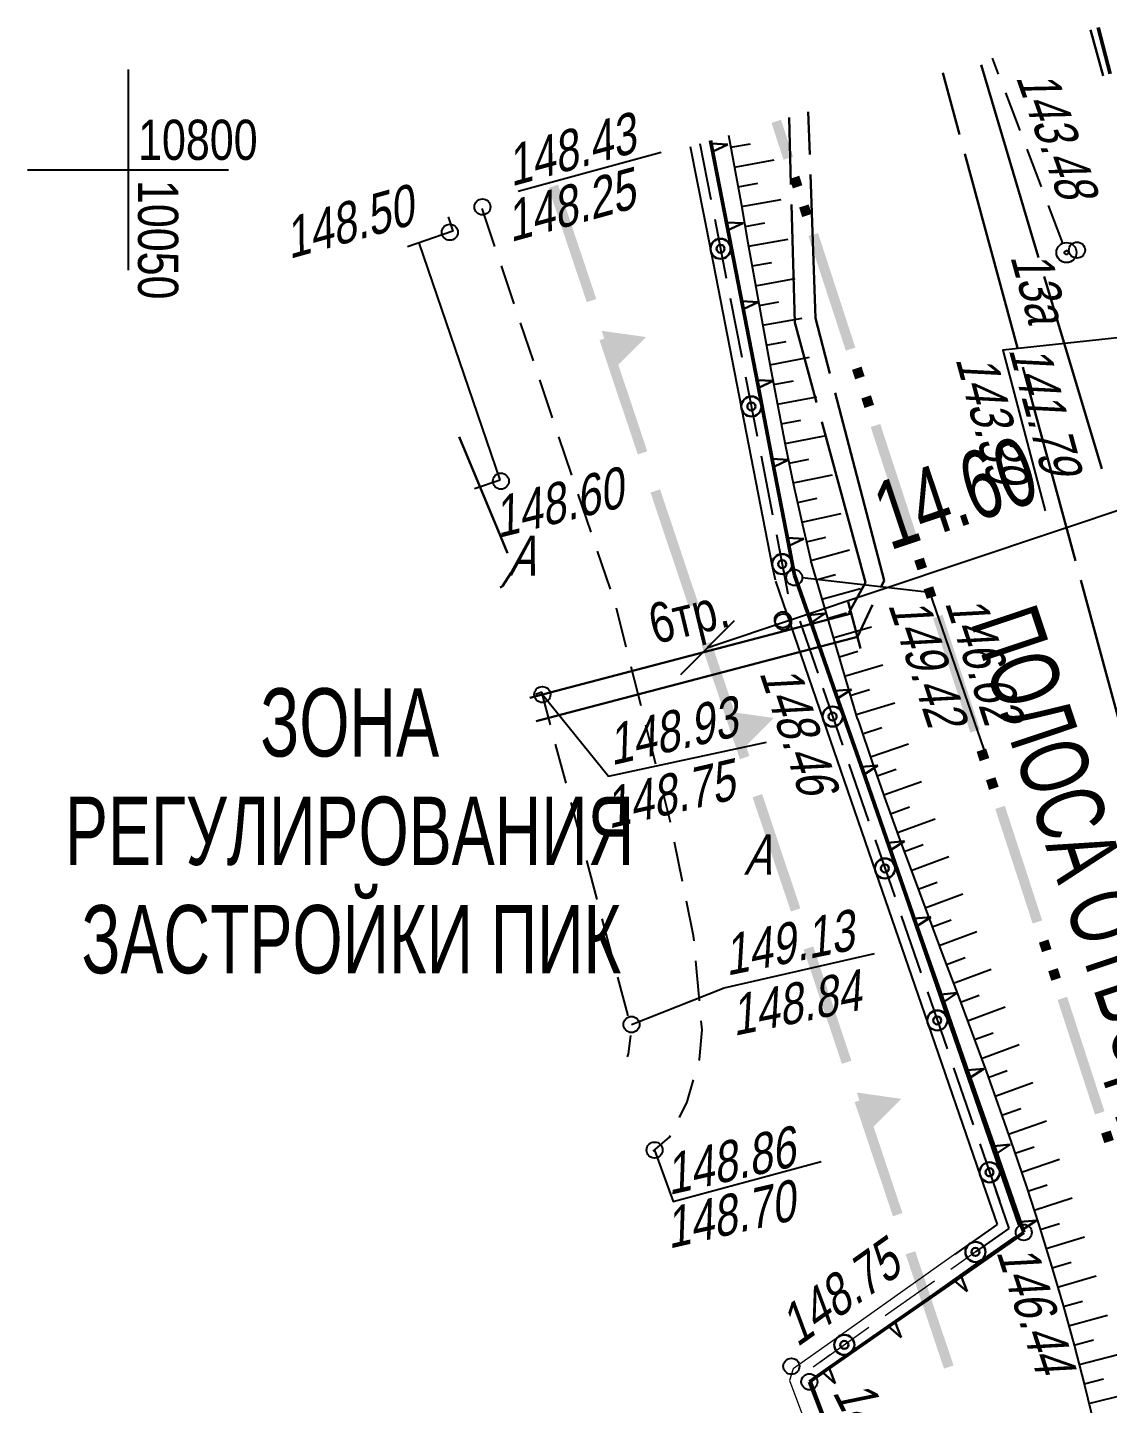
# Model space of a CAD drawing. Extents: x 10048 to 10153, y 10747 to 10813.
# Drawn here: x 10047.5 to 10074.37, y 10769.29 to 10803.55 of the extents above; entities that cross this region are included whole.
import ezdxf
from ezdxf.enums import TextEntityAlignment as Align

# ---------------------------------------------------------------- set-up
doc = ezdxf.new("R2010")
doc.units = 0
for name, color, linetype, lineweight in [('10_КабельСЦБ', 1, 'Continuous', 30), ('38_1', 7, 'Continuous', 53), ('7_Электрокабели', 1, 'Continuous', 30), ('Красные линии', 7, 'Continuous', 25)]:
    doc.layers.add(name, color=color, linetype=linetype, lineweight=lineweight)
for name, color, linetype in [('20_Строения', 7, 'Continuous'), ('22_Столбы', 7, 'Continuous'), ('23_Ограждения', 7, 'Continuous'), ('25_Откосы', 7, 'Continuous'), ('38_Высотные_отметки', 7, 'Continuous'), ('51', 7, 'Continuous'), ('51_Сетка_координат', 7, 'Continuous'), ('52_Топонимика', 7, 'Continuous')]:
    doc.layers.add(name, color=color, linetype=linetype)
doc.styles.add('RUSSIAN_1251', font='RUSSIAN_1251')
doc.styles.get("Standard").update_dxf_attribs({"font": 'russian_1251.shx', "width": 0.8})
doc.styles.add('Style-RUSSIAN_1251', font='RUSSIAN_1251.shx')

msp = doc.modelspace()

# ---------------------------------------------------------------- hatches: boundary and pattern name
at = {"layer": 'Красные линии', "linetype": 'Continuous', "lineweight": 25}
for points in [[(10066.011, 10801.171), (10066.31, 10800.253), (10066.548, 10800.33), (10066.248, 10801.249)], [(10066.465, 10799.778), (10066.542, 10799.54), (10066.78, 10799.617), (10066.703, 10799.855)], [(10061.651, 10796.788), (10060.699, 10799.632), (10060.462, 10799.553), (10061.414, 10796.708)], [(10066.697, 10799.064), (10066.775, 10798.827), (10067.013, 10798.904), (10066.935, 10799.142)], [(10066.93, 10798.351), (10067.86, 10795.499), (10068.097, 10795.577), (10067.168, 10798.429)], [(10062.892, 10795.838), (10061.785, 10795.995), (10061.943, 10795.521)], [(10062.921, 10792.994), (10061.969, 10795.839), (10061.732, 10795.76), (10062.684, 10792.915)], [(10062.102, 10795.047), (10062.892, 10795.838), (10061.943, 10795.521)], [(10068.015, 10795.024), (10068.092, 10794.786), (10068.33, 10794.864), (10068.252, 10795.101)], [(10068.247, 10794.311), (10068.325, 10794.073), (10068.562, 10794.15), (10068.485, 10794.388)], [(10068.48, 10793.598), (10069.409, 10790.745), (10069.647, 10790.823), (10068.717, 10793.675)], [(10064.191, 10789.201), (10063.239, 10792.046), (10063.001, 10791.967), (10063.954, 10789.122)], [(10069.564, 10790.27), (10069.642, 10790.032), (10069.879, 10790.11), (10069.802, 10790.347)], [(10069.797, 10789.557), (10069.874, 10789.319), (10070.112, 10789.397), (10070.034, 10789.634)], [(10070.029, 10788.844), (10070.959, 10785.992), (10071.197, 10786.069), (10070.267, 10788.921)], [(10065.461, 10785.408), (10064.508, 10788.253), (10064.271, 10788.174), (10065.224, 10785.329)], [(10066.066, 10786.356), (10064.959, 10786.512), (10065.118, 10786.038)], [(10065.277, 10785.564), (10066.066, 10786.356), (10065.118, 10786.038)], [(10071.114, 10785.516), (10071.191, 10785.278), (10071.429, 10785.356), (10071.352, 10785.594)], [(10071.346, 10784.803), (10071.424, 10784.565), (10071.662, 10784.643), (10071.584, 10784.881)], [(10066.73, 10781.615), (10065.778, 10784.46), (10065.541, 10784.381), (10066.493, 10781.536)], [(10071.579, 10784.09), (10072.509, 10781.238), (10072.746, 10781.315), (10071.817, 10784.168)], [(10068, 10777.822), (10067.048, 10780.667), (10066.811, 10780.587), (10067.763, 10777.743)], [(10072.664, 10780.762), (10072.741, 10780.525), (10072.979, 10780.602), (10072.901, 10780.84)], [(10072.896, 10780.049), (10072.974, 10779.812), (10073.211, 10779.889), (10073.134, 10780.127)], [(10073.129, 10779.336), (10074.058, 10776.484), (10074.296, 10776.561), (10073.366, 10779.414)], [(10069.27, 10774.029), (10068.318, 10776.874), (10068.08, 10776.794), (10069.033, 10773.949)], [(10069.241, 10776.873), (10068.134, 10777.03), (10068.292, 10776.555)], [(10068.451, 10776.081), (10069.241, 10776.873), (10068.292, 10776.555)], [(10074.213, 10776.009), (10074.291, 10775.771), (10074.529, 10775.848), (10074.451, 10776.086)], [(10070.54, 10770.236), (10069.587, 10773.081), (10069.35, 10773.001), (10070.303, 10770.156)]]:
    msp.add_hatch(color=8, dxfattribs=at).paths.add_polyline_path(points)

# ---------------------------------------------------------------- linework, layer by layer
at = {"layer": '10_КабельСЦБ', "color": 8, "linetype": 'Continuous'}
for p, q in [((10073.944, 10803.488), (10074.264, 10802.343)), ((10071.227, 10802.616), (10072.546, 10798.173)), ((10072.546, 10798.173), (10072.651, 10797.823)), ((10072.794, 10797.344), (10074.229, 10792.554))]:
    msp.add_line(p, q, dxfattribs=at)
at = {"layer": '20_Строения', "color": 8, "linetype": 'Continuous'}
msp.add_line((10058.625, 10792.07), (10059.26, 10792.287), dxfattribs=at)
for points in [[(10057.963, 10798.83), (10058.085, 10798.473), (10056.955, 10798.087)], [(10059.262, 10792.287), (10057.246, 10798.187)]]:
    msp.add_lwpolyline(points, dxfattribs=at)
at = {"layer": '22_Столбы', "color": 8, "linetype": 'Continuous'}
for p, q in [((10071.661, 10802.382), (10071.51, 10802.779)), ((10072.194, 10800.98), (10071.839, 10801.915)), ((10072.728, 10799.578), (10072.372, 10800.513)), ((10073.261, 10798.176), (10072.905, 10799.111))]:
    msp.add_line(p, q, dxfattribs=at)
at = {"layer": '22_Столбы', "color": 8}
for radius in [0.25, 0.05]:
    msp.add_circle((10073.35, 10797.942), radius, dxfattribs=at)
at = {"layer": '23_Ограждения', "color": 8}
for p, q in [((10063.99, 10800.587), (10064.498, 10797.989)), ((10064.231, 10800.657), (10064.503, 10799.264)), ((10064.472, 10800.727), (10064.988, 10798.085)), ((10064.599, 10798.773), (10064.887, 10797.301)), ((10064.988, 10798.085), (10065.755, 10794.159)), ((10064.498, 10797.989), (10065.265, 10794.063)), ((10064.983, 10796.81), (10065.27, 10795.338)), ((10065.366, 10794.847), (10065.654, 10793.375)), ((10065.265, 10794.063), (10066.031, 10790.137)), ((10065.755, 10794.159), (10066.522, 10790.233)), ((10065.75, 10792.884), (10066.037, 10791.412)), ((10066.133, 10790.921), (10066.421, 10789.449)), ((10066.031, 10790.137), (10066.098, 10789.798)), ((10066.522, 10790.233), (10066.588, 10789.894)), ((10066.297, 10790.079), (10066.322, 10789.952)), ((10066.579, 10789.927), (10067.769, 10786.472)), ((10066.107, 10789.765), (10067.296, 10786.309)), ((10066.715, 10788.766), (10067.161, 10787.47)), ((10067.288, 10787.1), (10067.776, 10785.681)), ((10067.769, 10786.472), (10069.07, 10782.69)), ((10067.296, 10786.309), (10068.598, 10782.527)), ((10067.939, 10785.209), (10068.427, 10783.79)), ((10068.59, 10783.318), (10069.078, 10781.899)), ((10069.07, 10782.69), (10070.372, 10778.907)), ((10068.598, 10782.527), (10069.899, 10778.745)), ((10069.241, 10781.426), (10069.729, 10780.008)), ((10069.892, 10779.535), (10070.38, 10778.117)), ((10070.372, 10778.907), (10071.674, 10775.125)), ((10069.899, 10778.745), (10071.201, 10774.962)), ((10070.543, 10777.644), (10071.031, 10776.226)), ((10071.193, 10775.753), (10071.682, 10774.335)), ((10071.674, 10775.125), (10072.155, 10773.726)), ((10071.201, 10774.962), (10071.622, 10773.742)), ((10071.588, 10774.607), (10071.918, 10773.646)), ((10071.622, 10773.742), (10070.564, 10773)), ((10072.063, 10773.44), (10070.852, 10772.59)), ((10071.918, 10773.646), (10071.086, 10773.061))]:
    msp.add_line(p, q, dxfattribs=at)
at = {"layer": '23_Ограждения', "color": 8, "linetype": 'Continuous', "lineweight": 50}
for p, q in [((10064.496, 10800.734), (10064.53, 10800.56)), ((10064.53, 10800.56), (10064.909, 10798.597)), ((10064.909, 10798.597), (10065.288, 10796.633)), ((10065.288, 10796.633), (10065.667, 10794.669)), ((10065.667, 10794.669), (10066.046, 10792.705)), ((10066.046, 10792.705), (10066.425, 10790.742)), ((10066.425, 10790.742), (10066.585, 10789.91)), ((10066.585, 10789.91), (10066.964, 10788.821)), ((10066.964, 10788.821), (10067.623, 10786.933)), ((10067.623, 10786.933), (10068.281, 10785.044)), ((10068.281, 10785.044), (10068.939, 10783.155)), ((10068.939, 10783.155), (10069.597, 10781.267)), ((10069.597, 10781.267), (10070.256, 10779.378)), ((10070.256, 10779.378), (10070.914, 10777.49)), ((10070.914, 10777.49), (10071.572, 10775.601)), ((10071.572, 10775.601), (10072.23, 10773.713)), ((10072.23, 10773.713), (10072.288, 10773.547)), ((10072.288, 10773.547), (10070.647, 10772.403)), ((10070.647, 10772.403), (10069.007, 10771.26)), ((10069.007, 10771.26), (10067.366, 10770.116)), ((10067.366, 10770.116), (10066.953, 10769.828)), ((10066.953, 10769.828), (10067.495, 10768.433))]:
    msp.add_line(p, q, dxfattribs=at)
at = {"layer": '23_Ограждения', "color": 8, "linetype": 'Continuous', "lineweight": 30}
for p, q in [((10064.923, 10800.636), (10064.511, 10800.659)), ((10064.549, 10800.462), (10064.923, 10800.636)), ((10065.302, 10798.672), (10064.89, 10798.695)), ((10064.928, 10798.498), (10065.302, 10798.672)), ((10065.68, 10796.709), (10065.269, 10796.731)), ((10065.307, 10796.535), (10065.68, 10796.709)), ((10066.059, 10794.745), (10065.648, 10794.767)), ((10065.686, 10794.571), (10066.059, 10794.745)), ((10066.438, 10792.781), (10066.027, 10792.804)), ((10066.065, 10792.607), (10066.438, 10792.781)), ((10066.817, 10790.817), (10066.406, 10790.84)), ((10066.443, 10790.643), (10066.817, 10790.817)), ((10067.342, 10788.953), (10066.932, 10788.916)), ((10066.997, 10788.727), (10067.342, 10788.953)), ((10068, 10787.064), (10067.59, 10787.027)), ((10067.656, 10786.838), (10068, 10787.064)), ((10068.659, 10785.176), (10068.248, 10785.138)), ((10068.314, 10784.95), (10068.659, 10785.176)), ((10069.317, 10783.287), (10068.906, 10783.25)), ((10068.972, 10783.061), (10069.317, 10783.287)), ((10069.975, 10781.398), (10069.564, 10781.361)), ((10069.63, 10781.172), (10069.975, 10781.398)), ((10070.633, 10779.51), (10070.223, 10779.473)), ((10070.289, 10779.284), (10070.633, 10779.51)), ((10071.292, 10777.621), (10070.881, 10777.584)), ((10070.947, 10777.395), (10071.292, 10777.621)), ((10071.95, 10775.733), (10071.539, 10775.696)), ((10071.605, 10775.507), (10071.95, 10775.733)), ((10072.608, 10773.844), (10072.197, 10773.807)), ((10072.263, 10773.618), (10072.608, 10773.844)), ((10070.565, 10772.346), (10070.876, 10772.075)), ((10070.876, 10772.075), (10070.729, 10772.46)), ((10069.235, 10770.931), (10069.089, 10771.317)), ((10068.925, 10771.202), (10069.235, 10770.931)), ((10067.284, 10770.059), (10067.595, 10769.788)), ((10067.595, 10769.788), (10067.448, 10770.173))]:
    msp.add_line(p, q, dxfattribs=at)
at = {"layer": '23_Ограждения', "color": 8, "linetype": 'Continuous'}
for p, q in [((10059.127, 10798.09), (10058.808, 10799.037)), ((10059.608, 10796.667), (10059.289, 10797.615)), ((10060.086, 10795.246), (10059.767, 10796.194)), ((10060.564, 10793.825), (10060.245, 10794.773)), ((10061.043, 10792.404), (10060.723, 10793.352)), ((10061.522, 10790.982), (10061.202, 10791.93)), ((10062.001, 10789.561), (10061.681, 10790.509)), ((10062.398, 10788.116), (10062.153, 10789.085)), ((10062.766, 10786.661), (10062.521, 10787.631)), ((10060.295, 10786.994), (10060.141, 10786.94)), ((10060.511, 10786.186), (10060.295, 10786.994)), ((10063.133, 10785.207), (10062.888, 10786.176)), ((10060.898, 10784.736), (10060.64, 10785.703)), ((10063.489, 10783.797), (10063.255, 10784.722)), ((10061.285, 10783.287), (10061.027, 10784.253)), ((10063.498, 10783.752), (10063.489, 10783.797)), ((10063.798, 10782.282), (10063.598, 10783.262)), ((10061.672, 10781.838), (10061.414, 10782.804)), ((10064.073, 10780.931), (10063.897, 10781.792)), ((10062.058, 10780.389), (10061.801, 10781.355)), ((10064.084, 10780.81), (10064.073, 10780.931)), ((10064.22, 10779.317), (10064.129, 10780.313)), ((10062.445, 10778.939), (10062.187, 10779.906)), ((10064.286, 10778.591), (10064.265, 10778.819)), ((10064.221, 10777.854), (10064.286, 10778.591)), ((10062.453, 10777.995), (10062.511, 10778.452)), ((10062.428, 10777.917), (10062.453, 10777.995)), ((10064.212, 10777.824), (10064.221, 10777.854)), ((10063.91, 10776.8), (10064.071, 10777.344)), ((10063.719, 10776.412), (10063.91, 10776.8)), ((10063.066, 10775.568), (10063.475, 10775.915)), ((10063.475, 10775.915), (10063.499, 10775.963))]:
    msp.add_line(p, q, dxfattribs=at)
at = {"layer": '23_Ограждения', "color": 8, "linetype": 'Continuous', "lineweight": 20}
for p, q in [((10071.698, 10773.495), (10070.474, 10772.627)), ((10070.941, 10773.265), (10067.679, 10770.951)), ((10071.231, 10772.857), (10067.968, 10770.543)), ((10070.066, 10772.338), (10068.843, 10771.47)), ((10067.679, 10770.951), (10066.549, 10770.15)), ((10068.435, 10771.181), (10067.212, 10770.313)), ((10067.968, 10770.543), (10066.996, 10769.854)), ((10067.47, 10770.497), (10067.047, 10770.196)), ((10066.549, 10770.15), (10066.46, 10769.858)), ((10066.46, 10769.858), (10067.383, 10767.41)), ((10066.996, 10769.854), (10067.85, 10767.587))]:
    msp.add_line(p, q, dxfattribs=at)
at = {"layer": '23_Ограждения', "color": 8, "lineweight": 30}
for centre, radius in [((10064.743, 10798.037), 0.25), ((10064.743, 10798.037), 0.1), ((10065.51, 10794.111), 0.25), ((10065.51, 10794.111), 0.1), ((10066.277, 10790.185), 0.25), ((10066.277, 10790.185), 0.1), ((10067.532, 10786.391), 0.25), ((10067.532, 10786.391), 0.1), ((10068.834, 10782.608), 0.25), ((10068.834, 10782.608), 0.1), ((10070.136, 10778.826), 0.25), ((10070.136, 10778.826), 0.1), ((10071.438, 10775.044), 0.25), ((10071.438, 10775.044), 0.1)]:
    msp.add_circle(centre, radius, dxfattribs=at)
at = {"layer": '23_Ограждения', "color": 8, "linetype": 'Continuous', "lineweight": 30}
for centre, radius in [((10071.086, 10773.061), 0.25), ((10071.086, 10773.061), 0.1), ((10067.823, 10770.747), 0.25), ((10067.823, 10770.747), 0.1)]:
    msp.add_circle(centre, radius, dxfattribs=at)
at = {"layer": '25_Откосы', "color": 8, "lineweight": 50}
msp.add_line((10074.14, 10803.545), (10074.438, 10802.39), dxfattribs=at)
at = {"layer": '25_Откосы', "color": 8}
for p, q in [((10065, 10800.563), (10065.492, 10800.652)), ((10065.089, 10800.071), (10066.074, 10800.247)), ((10065.178, 10799.579), (10065.67, 10799.667)), ((10065.266, 10799.086), (10066.251, 10799.261)), ((10065.353, 10798.594), (10065.846, 10798.681)), ((10065.441, 10798.102), (10066.425, 10798.276)), ((10065.528, 10797.609), (10066.02, 10797.697)), ((10065.615, 10797.117), (10066.599, 10797.293)), ((10065.703, 10796.625), (10066.195, 10796.713)), ((10065.791, 10796.133), (10066.775, 10796.312)), ((10065.881, 10795.641), (10066.373, 10795.731)), ((10065.971, 10795.149), (10066.954, 10795.334)), ((10066.064, 10794.658), (10066.555, 10794.75)), ((10066.157, 10794.166), (10067.139, 10794.352)), ((10066.253, 10793.676), (10066.744, 10793.772)), ((10066.35, 10793.185), (10067.331, 10793.378)), ((10066.451, 10792.696), (10066.94, 10792.797)), ((10066.552, 10792.206), (10067.531, 10792.409)), ((10066.659, 10791.717), (10067.147, 10791.824)), ((10066.766, 10791.229), (10067.742, 10791.443)), ((10066.879, 10790.742), (10067.366, 10790.857)), ((10066.99, 10790.274), (10067.952, 10790.544)), ((10067.125, 10789.793), (10067.606, 10789.928)), ((10067.26, 10789.312), (10068.222, 10789.582)), ((10067.398, 10788.831), (10067.879, 10788.97)), ((10067.537, 10788.351), (10068.498, 10788.628)), ((10067.68, 10787.872), (10068.159, 10788.015)), ((10067.824, 10787.393), (10068.782, 10787.68)), ((10067.972, 10786.915), (10068.449, 10787.064)), ((10068.121, 10786.438), (10069.076, 10786.736)), ((10068.277, 10785.963), (10068.752, 10786.119)), ((10068.473, 10785.386), (10069.42, 10785.708)), ((10068.638, 10784.914), (10069.109, 10785.08)), ((10068.803, 10784.442), (10069.747, 10784.774)), ((10068.972, 10783.971), (10069.442, 10784.141)), ((10069.142, 10783.501), (10070.082, 10783.841)), ((10069.314, 10783.032), (10069.783, 10783.204)), ((10069.486, 10782.562), (10070.425, 10782.908)), ((10069.66, 10782.094), (10070.129, 10782.268)), ((10069.835, 10781.625), (10070.772, 10781.975)), ((10070.01, 10781.157), (10070.478, 10781.332)), ((10070.186, 10780.689), (10071.122, 10781.04)), ((10070.361, 10780.221), (10070.83, 10780.396)), ((10070.537, 10779.752), (10071.473, 10780.103)), ((10070.712, 10779.284), (10071.181, 10779.458)), ((10070.886, 10778.815), (10071.824, 10779.164)), ((10071.06, 10778.347), (10071.529, 10778.519)), ((10071.233, 10777.877), (10072.171, 10778.222)), ((10071.404, 10777.408), (10071.874, 10777.577)), ((10071.573, 10776.937), (10072.514, 10777.276)), ((10071.742, 10776.466), (10072.213, 10776.632)), ((10071.907, 10775.994), (10072.851, 10776.325)), ((10072.071, 10775.522), (10072.545, 10775.682)), ((10072.231, 10775.048), (10073.178, 10775.369)), ((10072.39, 10774.574), (10072.866, 10774.729)), ((10072.545, 10774.099), (10073.496, 10774.408)), ((10072.697, 10773.623), (10073.175, 10773.77)), ((10072.844, 10773.145), (10073.8, 10773.44)), ((10072.991, 10772.667), (10073.471, 10772.807)), ((10073.131, 10772.187), (10074.091, 10772.467)), ((10073.271, 10771.707), (10073.753, 10771.84)), ((10073.404, 10771.225), (10074.368, 10771.491)), ((10073.537, 10770.743), (10074.019, 10770.876)), ((10073.664, 10770.259), (10074.631, 10770.512)), ((10073.79, 10769.775), (10074.274, 10769.902)), ((10073.909, 10769.29), (10074.881, 10769.528))]:
    msp.add_line(p, q, dxfattribs=at)
for points in [[(10064.945, 10800.865), (10065.067, 10800.196), (10065.252, 10799.162), (10065.426, 10798.184), (10065.604, 10797.178), (10065.784, 10796.172), (10065.968, 10795.166), (10066.157, 10794.163), (10066.354, 10793.161), (10066.561, 10792.162), (10066.78, 10791.166), (10066.99, 10790.274)], [(10068.152, 10786.333), (10066.99, 10790.274)], [(10068.152, 10786.333), (10068.19, 10786.219), (10068.519, 10785.252), (10068.858, 10784.287), (10069.206, 10783.325), (10069.559, 10782.364), (10069.917, 10781.404), (10070.277, 10780.445), (10070.637, 10779.485), (10070.995, 10778.525), (10071.348, 10777.562), (10071.695, 10776.598), (10072.034, 10775.631), (10072.362, 10774.661), (10072.654, 10773.764), (10072.979, 10772.708), (10073.266, 10771.725), (10073.539, 10770.738), (10073.797, 10769.747), (10074.041, 10768.753), (10074.271, 10767.756), (10074.487, 10766.755), (10074.575, 10766.321)]]:
    msp.add_lwpolyline(points, dxfattribs=at)
at = {"layer": '38_1', "color": 8, "linetype": 'Continuous', "lineweight": 25}
msp.add_lwpolyline([(10076.009, 10795.97), (10071.765, 10795.512), (10072.823, 10791.516)], dxfattribs=at)
at = {"layer": '38_1', "color": 8, "lineweight": 25}
msp.add_circle((10073.612, 10798.003), 0.2, dxfattribs=at)
at = {"layer": '38_Высотные_отметки', "color": 8, "elevation": -148.434}
msp.add_lwpolyline([(10059.708, 10799.467), (10063.266, 10800.446)], dxfattribs=at)
at = {"layer": '38_Высотные_отметки', "color": 8, "linetype": 'Continuous', "elevation": 146.619}
msp.add_lwpolyline([(10066.778, 10789.852), (10069.943, 10789.49), (10071.365, 10785.351)], dxfattribs=at)
at = {"layer": '38_Высотные_отметки', "color": 8}
for points in [[(10060.31, 10786.939), (10061.956, 10784.906), (10065.884, 10785.754)], [(10062.527, 10778.724), (10064.832, 10779.639), (10068.575, 10780.495)], [(10063.102, 10775.598), (10063.567, 10774.318), (10067.248, 10775.316)]]:
    msp.add_lwpolyline(points, dxfattribs=at)
for centre in [(10058.818, 10799.079), (10058.008, 10798.447, 148.505), (10059.279, 10792.251, 148.605), (10060.309, 10786.938), (10062.527, 10778.724, 149.126), (10062.527, 10778.724, 149.126), (10063.102, 10775.598)]:
    msp.add_circle(centre, 0.2, dxfattribs=at)
at = {"layer": '38_Высотные_отметки', "color": 8, "linetype": 'Continuous'}
for centre in [(10066.578, 10789.852, 146.619), (10066.292, 10788.8, 148.463), (10066.304, 10788.747, 149.425), (10072.288, 10773.547, 146.435), (10066.505, 10770.215, 148.754), (10066.953, 10769.828, 147.878)]:
    msp.add_circle(centre, 0.2, dxfattribs=at)
at = {"layer": '51_Сетка_координат', "color": 8}
for points in [[(10050, 10802.5), (10050, 10797.5)], [(10047.5, 10800), (10052.5, 10800)]]:
    msp.add_lwpolyline(points, dxfattribs=at)
at = {"layer": '7_Электрокабели', "color": 8, "linetype": 'Continuous'}
for p, q in [((10070.688, 10800.88), (10070.27, 10802.417)), ((10066.923, 10801.442), (10066.961, 10800.385)), ((10066.494, 10799.636), (10066.447, 10801.303)), ((10072.132, 10795.573), (10070.819, 10800.398)), ((10066.979, 10799.885), (10067.108, 10796.307)), ((10066.592, 10796.204), (10066.509, 10799.136)), ((10067.108, 10796.307), (10067.466, 10794.934)), ((10067.132, 10794.209), (10066.592, 10796.204)), ((10073.577, 10790.266), (10072.264, 10795.091)), ((10067.592, 10794.45), (10068.811, 10789.777)), ((10068.346, 10789.726), (10067.263, 10793.727)), ((10059.266, 10790.885), (10058.239, 10793.353)), ((10059.443, 10790.461), (10059.266, 10790.885)), ((10059.314, 10789.637), (10059.523, 10789.963)), ((10068.811, 10789.777), (10068.738, 10789.623)), ((10075.021, 10784.96), (10073.708, 10789.784)), ((10059.256, 10789.606), (10059.314, 10789.637)), ((10067.933, 10788.977), (10068.346, 10789.726)), ((10068.523, 10789.171), (10068.147, 10788.379))]:
    msp.add_line(p, q, dxfattribs=at)
at = {"layer": '7_Электрокабели', "color": 8, "linetype": 'Continuous', "lineweight": 30}
for points in [[(10067.918, 10789.25), (10068.223, 10788.089)], [(10060.002, 10786.858), (10067.994, 10788.96)], [(10060.159, 10786.279), (10068.147, 10788.379)]]:
    msp.add_lwpolyline(points, dxfattribs=at)
at = {"layer": 'Красные линии', "color": 8, "linetype": 'Continuous', "lineweight": 25}
for p, q in [((10064.423, 10788.11), (10078.272, 10792.746)), ((10063.751, 10787.437), (10065.094, 10788.782))]:
    msp.add_line(p, q, dxfattribs=at)

# ---------------------------------------------------------------- texts
at = {"layer": '22_Столбы', "color": 8, "linetype": 'Continuous', "style": 'RUSSIAN_1251', "oblique": 15, "width": 0.8}
msp.add_text('13а', height=1, rotation=285.2882, dxfattribs=at).set_placement((10071.948, 10797.842))
at = {"layer": '38_1', "color": 8, "lineweight": 25, "oblique": 17.9909, "width": 0.8}
for s, rotation, p in [('143.48    ', 289.2895, (10072.084, 10802.314)), ('141.79    ', 285.0185, (10071.907, 10795.534)), ('143.39    ', 285.0185, (10070.584, 10795.299))]:
    msp.add_text(s, height=1, rotation=rotation, dxfattribs=at).set_placement(p)
at = {"layer": '38_Высотные_отметки', "color": 8, "oblique": 15, "width": 0.8}
for s, rotation, p in [('148.43    ', 15.3874, (10059.54, 10799.585)), ('148.25    ', 15.3874, (10059.529, 10798.202, -0.184)), ('148.50    ', 15.6043, (10054.019, 10797.781, 148.505)), ('148.60    ', 13.9541, (10059.208, 10790.833, 148.605)), ('148.93    ', 13.1587, (10062.036, 10785.172, 148.934)), ('148.75    ', 13.1587, (10061.966, 10783.6, 148.745)), ('149.13    ', 11.6378, (10064.906, 10779.937, 149.126)), ('148.84    ', 11.6378, (10065.082, 10778.439, 148.845)), ('148.86    ', 12.9162, (10063.466, 10774.477, 148.856)), ('148.70    ', 12.9162, (10063.461, 10773.14, 148.704))]:
    msp.add_text(s, height=1, rotation=rotation, dxfattribs=at).set_placement(p)
at = {"layer": '38_Высотные_отметки', "color": 8, "linetype": 'Continuous', "style": 'RUSSIAN_1251', "oblique": 15, "width": 0.8}
for s, rotation, p in [('149.42    ', 288.1016, (10068.907, 10789.177, 149.425)), ('146.62    ', 288.1016, (10070.319, 10789.229, 146.619)), ('148.46    ', 288.1016, (10065.705, 10787.486, 148.463)), ('148.75    ', 35.4389, (10066.649, 10770.679, 148.754)), ('146.44    ', 288.1016, (10071.599, 10773.067)), ('147.88    ', 296.6073, (10067.516, 10769.571, 147.878))]:
    msp.add_text(s, height=1, rotation=rotation, dxfattribs=at).set_placement(p)
at = {"layer": '51', "color": 8, "linetype": 'Continuous', "width": 0.8}
msp.add_text('10800', height=1, dxfattribs=at).set_placement((10050.25, 10800.25))
msp.add_text('10050', height=1, rotation=269.9801, dxfattribs=at).set_placement((10050.25, 10799.75))
at = {"layer": '52_Топонимика', "color": 8, "oblique": 15, "width": 0.75}
for p in [(10059.458, 10789.898), (10065.328, 10782.457)]:
    msp.add_text('А', height=1, dxfattribs=at).set_placement(p)
at = {"layer": '7_Электрокабели', "color": 8, "linetype": 'Continuous', "lineweight": -3, "style": 'RUSSIAN_1251', "width": 0.8}
msp.add_text('6тр.', height=1, rotation=13.5246, dxfattribs=at).set_placement((10063.105, 10788.188))
at = {"layer": 'Красные линии', "color": 8, "linetype": 'Continuous', "lineweight": 53, "style": 'Style-RUSSIAN_1251', "width": 0.705882}
msp.add_text('14.60', height=1.7, rotation=18.5082, dxfattribs=at).set_placement((10068.684, 10791.329), align=Align.MIDDLE_LEFT)
at = {"layer": 'Красные линии', "color": 8, "linetype": 'Continuous', "lineweight": 53, "style": 'Style-RUSSIAN_1251', "width": 0.705883}
msp.add_text('ПОЛОСА ОТВОДА Ж/Д', height=1.7, rotation=288.504, dxfattribs=at).set_placement((10073.738, 10780.429), align=Align.CENTER)
for s, p in [('ЗОНА', (10055.517, 10786.246)), ('РЕГУЛИРОВАНИЯ', (10055.513, 10783.546)), ('ЗАСТРОЙКИ ПИК', (10055.556, 10780.847))]:
    msp.add_text(s, height=1.7, dxfattribs=at).set_placement(p, align=Align.MIDDLE_CENTER)

doc.saveas('drawing.dxf')
